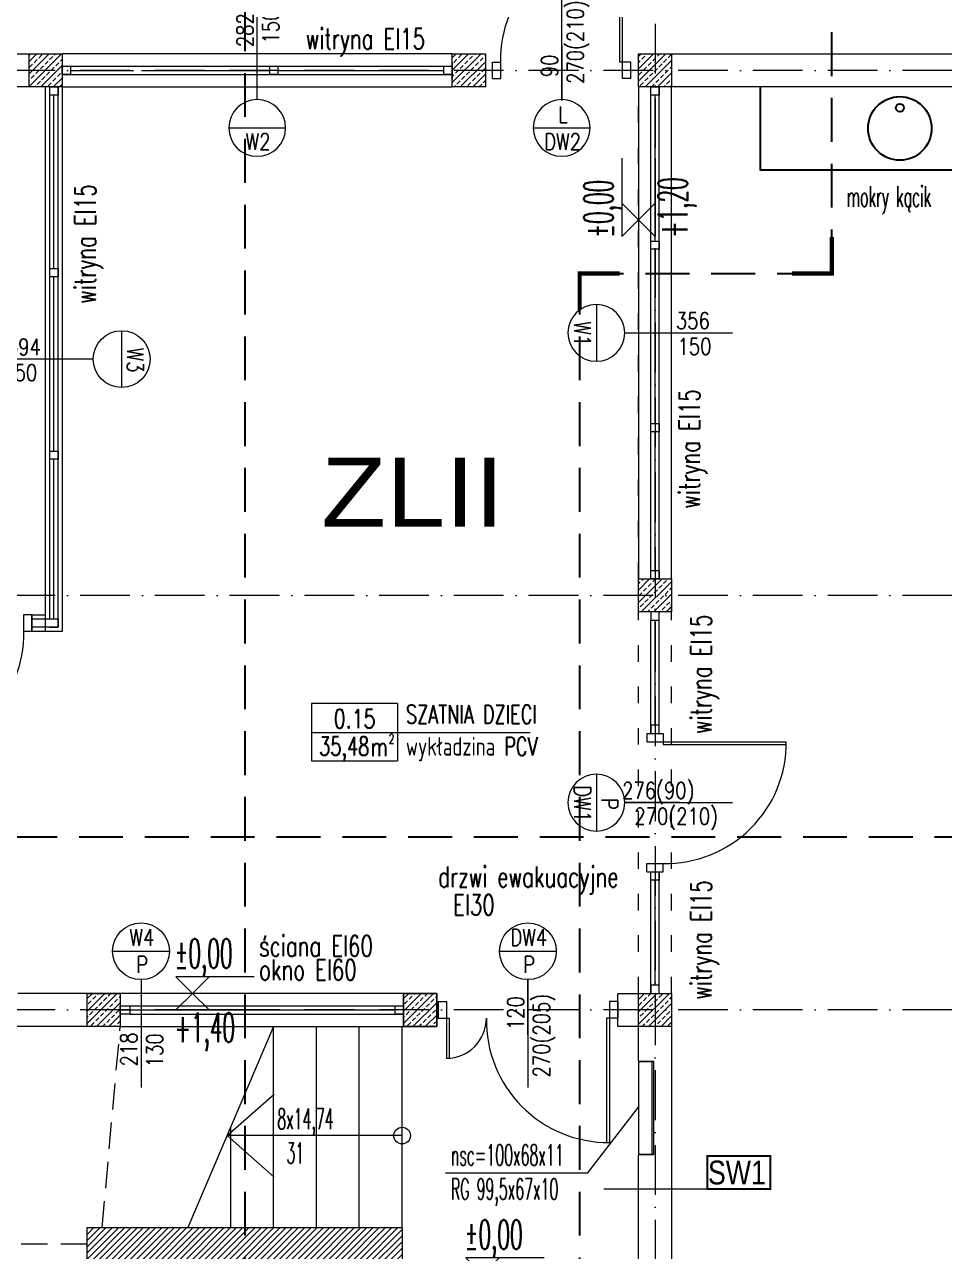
# Model space of a CAD drawing. Header units: millimetres. Extents: x -105266 to 178069, y 491 to 168574.
# Drawn here: x 10237 to 10902, y 36771 to 37659 of the extents above; entities that cross this region are included whole.
import ezdxf
from ezdxf.enums import TextEntityAlignment as Align

# ---------------------------------------------------------------- set-up
doc = ezdxf.new("R2010")
doc.units = ezdxf.units.MM
for name, pattern in [('ACAD_ISO03W100', [30, 12, -18]), ('ACAD_ISO10W100', [18, 12, -3, 0, -3]), ('HIDDEN', [9.525, 6.35, -3.175])]:
    doc.linetypes.add(name, pattern=pattern)
doc.layers.get('defpoints').update_dxf_attribs({"color": 4})
for name, color, linetype, lineweight in [('A01_OSIE', 9, 'ACAD_ISO10W100', 9), ('A02_KONSTRUKCJA', 3, 'Continuous', 15), ('A03_KONSTRUKCJA_POWYZEJ', 6, 'ACAD_ISO03W100', 0), ('A05_SCIANY', 1, 'Continuous', 20), ('A06_WIDOK', 6, 'Continuous', 15), ('A07_DRZWI_OKNA', 4, 'Continuous', 5), ('A08_OPIS DRZWI_OKIEN', 9, 'Continuous', 9), ('A09_MATERIAL', 251, 'Continuous', 0), ('A11_INSTALACJE', 140, 'Continuous', 0), ('A14_KOTY', 4, 'Continuous', 5), ('A15_OPIS', 4, 'Continuous', 0), ('A16_OPIS_POM', 2, 'Continuous', 9), ('A17_OPIS_WARSTW', 32, 'Continuous', 9)]:
    doc.layers.add(name, color=color, linetype=linetype, lineweight=lineweight)
doc.styles.add('ARIAL', font='arial.ttf', dxfattribs={"width": 0.8})
doc.styles.add('ROMANS', font='romans', dxfattribs={"width": 0.7})
doc.styles.add('TBTEXT', font='arial.ttf', dxfattribs={"width": 1.1})
doc.styles.add('WYM', font='ROMANS.SHX', dxfattribs={"width": 0.75})
doc.styles.add('X', font='ROMANS.shx', dxfattribs={"width": 0.5})
pattern_1 = [(45, (14204.7404, 48972.4024), (-4.490128, 4.490128), []), (45, (14209.2306, 48972.4024), (-4.490128, 4.490128), [3.175, -1.5875])]

# ---------------------------------------------------------------- blocks, each defined once
blk = doc.blocks.new('A$C235754F7')
at = {"layer": 'A02_KONSTRUKCJA'}
blk.add_lwpolyline([(12, -12), (-12, -12), (-12, 12), (12, 12), (12, -12)], dxfattribs=at)
blk = doc.blocks.new('A$C563E55B6')
at = {"layer": 'A02_KONSTRUKCJA'}
blk.add_lwpolyline([(363, 343.5), (363, 299.5), (387, 299.5), (387, 367.5), (159, 367.5), (159, 157.5), (387, 157.5), (387, 194.5), (363, 194.5), (363, 181.5), (183, 181.5), (183, 343.5), (363, 343.5), (363, 299.5)], dxfattribs=at)
at = {"layer": 'A06_WIDOK'}
blk.add_lwpolyline([(328.21, 315.33), (216.23, 315.33), (216.23, 338.71), (328.21, 338.71)], close=True, dxfattribs=at)
for points in [[(195.86, 193), (195.86, 308), (342.36, 308), (342.36, 298), (338.36, 298), (338.36, 305.5), (206.26, 305.5), (198.36, 292.66), (198.36, 203.5), (206.36, 195.5), (338.36, 195.5), (338.36, 198), (342.36, 198), (342.36, 193), (195.86, 193)], [(342.71, 299.5), (342.71, 246.5), (346.51, 246.5), (346.51, 299.5), (342.71, 299.5)], [(359.2, 246.5), (363, 246.5), (363, 299.5), (359.2, 299.5), (359.2, 246.5)], [(347.12, 249.5), (347.12, 194.5), (350.92, 194.5), (350.92, 249.5), (347.12, 249.5)], [(354.79, 194.5), (358.59, 194.5), (358.59, 249.5), (354.79, 249.5), (354.79, 194.5)]]:
    blk.add_lwpolyline(points, dxfattribs=at)
blk = doc.blocks.new('opis-pomieszczenie')
for p, q in [((0, 21.79), (0, -21.42)), ((-64.77, 0), (99.88, 0))]:
    blk.add_line(p, q)
blk.add_lwpolyline([(0, 21.79), (-64.77, 21.79), (-64.77, -21.42), (0, -21.42)])
at = {"style": 'ROMANS', "width": 0.7}
for s, height, p in [('m', 14.3, (-13.79, -17.95)), ('2', 7.15, (-4.55, -8.35))]:
    blk.add_text(s, height=height, dxfattribs=at).set_placement(p, align=Align.CENTER)
blk.add_attdef('NR', text='', height=14.3, dxfattribs=at).set_placement((-32.39, 2.83), align=Align.CENTER)
for tag, p in [('POMIESZCZENIE', (6.3, 3.88)), ('POS', (6.3, -17.57))]:
    blk.add_attdef(tag, p, '', height=14.3, dxfattribs=at)
blk.add_attdef('POW', text='', height=14.3, dxfattribs=at).set_placement((-27, -17.41), align=Align.RIGHT)
blk = doc.blocks.new('poziom miekki')
for p, q in [((15.76, 4.24), (-4.24, 4.24)), ((-4.24, 4.24), (0, 0)), ((0, 0), (4.24, 4.24))]:
    blk.add_line(p, q)
at = {"color": 0, "style": 'ROMANS', "width": 0.7}
blk.add_attdef('H?', (-4.24, 8.19), '', height=7.5, dxfattribs=at)
blk = doc.blocks.new('D90')
at = {"color": 0, "linetype": 'ByBlock'}
for p, q in [((-7889.01, -4835.3), (-7889.01, -4734.3)), ((-7887.01, -4823.3), (-7887.01, -4734.33)), ((-7845.01, -4811.35), (-7845.01, -4851.17)), ((-7895.01, -4835.3), (-7895.01, -4823.3)), ((-7895.01, -4823.3), (-7887.01, -4823.3)), ((-7801.01, -4835.3), (-7801.01, -4823.3)), ((-7795.01, -4823.3), (-7801.01, -4823.3)), ((-7795.01, -4835.3), (-7795.01, -4823.3)), ((-7795.01, -4835.3), (-7795.01, -4823.3)), ((-7895.01, -4835.3), (-7889.01, -4835.3)), ((-7795.01, -4835.3), (-7801.01, -4835.3))]:
    blk.add_line(p, q, dxfattribs=at)
blk.add_arc((-7888.32, -4821.62), 87.32, 358.89485, 90.45774, dxfattribs=at)
blk = doc.blocks.new('A$C76F24D35')
blk.add_blockref('D90', (7895.01, 4835.3))
blk = doc.blocks.new('120')
at = {"color": 0, "linetype": 'ByBlock'}
for p, q in [((6, 0), (6, 102)), ((8, 12), (8, 101.98)), ((122, 12), (122, 40.93)), ((124, 12), (124, 41)), ((65, 23.95), (65, -15.87)), ((0, 0), (0, 12)), ((0, 12), (8, 12)), ((130, 12), (122, 12)), ((124, 0), (124, 12)), ((130, 0), (130, 12)), ((0, 0), (6, 0)), ((130, 0), (124, 0))]:
    blk.add_line(p, q, dxfattribs=at)
for centre, radius, start, end in [((6.7, 13.68), 88.32, 358.9072, 90.45263), ((124, 12), 29, 90, 180)]:
    blk.add_arc(centre, radius, start, end, dxfattribs=at)
blk = doc.blocks.new('drzwi opis')
for p, q in [((-29.3, 124.9), (29.3, 124.9)), ((0, 95.6), (0, -15.6))]:
    blk.add_line(p, q)
blk.add_circle((0, 124.9), 29.3)
at = {"style": 'ROMANS', "width": 0.7}
for tag, p in [('WDNR', (1.1, 127.5)), ('WDPPOZ', (0, 102.7))]:
    blk.add_attdef(tag, text='', height=17, dxfattribs=at).set_placement(p, align=Align.CENTER)
for tag, p in [('WDS', (-4.1, -6)), ('WDH', (22.5, -6.4))]:
    blk.add_attdef(tag, text='', height=17, rotation=90, dxfattribs=at).set_placement(p, align=Align.CENTER)
blk = doc.blocks.new('A$C1BD919F1')
at = {"lineweight": 0}
blk.add_line((-77.88, 0), (0, 0), dxfattribs=at)
at = {"lineweight": 0, "const_width": 1.5}
blk.add_lwpolyline([(-125.38, 0), (-77.88, 0), (-77.88, 25), (-125.38, 25)], close=True, dxfattribs=at)
at = {"lineweight": 0, "style": 'TBTEXT', "width": 1.1}
blk.add_attdef('1', text='', height=18, dxfattribs=at).set_placement((-96.63, 12.5), align=Align.MIDDLE)

msp = doc.modelspace()

# ---------------------------------------------------------------- hatches: boundary and pattern name
at = {"layer": 'A09_MATERIAL'}
h = msp.add_hatch(dxfattribs=at)
h.set_pattern_fill('ANSI33', color=256)
h.set_pattern_definition([(45, (15063.7404, 49496.4024), (-4.490128, 4.490128), []), (45, (15068.2306, 49496.4024), (-4.490128, 4.490128), [3.175, -1.5875])])
h.paths.add_polyline_path([(10239.89, 37637.67), (10263.89, 37637.67), (10263.89, 37613.67), (10239.89, 37613.67)])
h = msp.add_hatch(dxfattribs=at)
h.set_pattern_fill('ANSI33', color=256)
h.set_pattern_definition([(45, (14052.965, 48972.4024), (-4.490128, 4.490128), []), (45, (14057.455, 48972.4024), (-4.490128, 4.490128), [3.175, -1.5875])])
h.paths.add_polyline_path([(10546.12, 37637.67), (10570.12, 37637.67), (10570.12, 37613.67), (10546.12, 37613.67)])
h = msp.add_hatch(dxfattribs=at)
h.set_pattern_fill('ANSI33', color=256)
h.set_pattern_definition(pattern_1)
h.paths.add_polyline_path([(10680.89, 37637.67), (10704.89, 37637.67), (10704.89, 37613.67), (10680.89, 37613.67)])
h = msp.add_hatch(dxfattribs=at)
h.set_pattern_fill('ANSI33', color=256)
h.set_pattern_definition(pattern_1)
h.paths.add_polyline_path([(10680.89, 37257.67), (10704.89, 37257.67), (10704.89, 37233.67), (10680.89, 37233.67)])
h = msp.add_hatch(dxfattribs=at)
h.set_pattern_fill('ANSI33', color=256)
h.set_pattern_definition([(45, (13975.7404, 48972.4024), (-4.490128, 4.490128), []), (45, (13980.2306, 48972.4024), (-4.490128, 4.490128), [3.175, -1.5875])])
h.paths.add_polyline_path([(10281.89, 36957.67), (10305.89, 36957.67), (10305.89, 36933.67), (10281.89, 36933.67)])
h = msp.add_hatch(dxfattribs=at)
h.set_pattern_fill('ANSI33', color=256)
h.set_pattern_definition(pattern_1)
h.paths.add_polyline_path([(10510.89, 36957.67), (10534.89, 36957.67), (10534.89, 36933.67), (10510.89, 36933.67)])
h = msp.add_hatch(dxfattribs=at)
h.set_pattern_fill('ANSI33', color=256)
h.set_pattern_definition(pattern_1)
h.paths.add_polyline_path([(10680.89, 36957.67), (10704.89, 36957.67), (10704.89, 36933.67), (10680.89, 36933.67)])
h = msp.add_hatch(dxfattribs=at)
h.set_pattern_fill('ANSI31', color=256)
h.set_pattern_definition([(45, (14204.7404, 48972.4024), (-2.245064, 2.245064), [])])
h.paths.add_polyline_path([(10305.89, 36602.17), (10305.89, 36764.17), (10485.89, 36764.17), (10485.89, 36751.17), (10509.89, 36751.17), (10509.89, 36788.17), (10281.89, 36788.17), (10281.89, 36578.17), (10509.89, 36578.17), (10509.89, 36646.17), (10485.89, 36646.17), (10485.89, 36602.17)])

# ---------------------------------------------------------------- linework, layer by layer
at = {"color": 1, "const_width": 3}
for points in [[(10820.86, 37505.02), (10820.86, 37478.69), (10792.04, 37478.69)], [(10638.39, 37452.36), (10638.39, 37478.69), (10667.21, 37478.69)]]:
    msp.add_lwpolyline(points, dxfattribs=at)
at = {"layer": 'A01_OSIE', "linetype": 'ACAD_ISO10W100', "ltscale": 3}
for points in [[(10692.89, 38362.67), (10692.89, 36181.78)], [(11503.04, 37625.67), (9190.4, 37625.67)], [(11503.04, 37245.67), (9190.4, 37245.67)], [(11503.04, 36945.67), (9190.4, 36945.67)]]:
    msp.add_lwpolyline(points, dxfattribs=at)
at = {"layer": 'A02_KONSTRUKCJA'}
for points in [[(9704.89, 37637.67), (10263.89, 37637.67), (10263.89, 37613.67), (9404.89, 37613.67), (9404.89, 37533.17), (9380.89, 37533.17), (9380.89, 37637.67), (9680.89, 37637.67), (9680.89, 37770.17), (9704.89, 37770.17), (9704.89, 37637.67)], [(10680.89, 37637.67), (11059.89, 37637.67), (11059.89, 37613.67), (10680.89, 37613.67), (10680.89, 37637.67)], [(10305.89, 36957.67), (10231.89, 36957.67)], [(10305.89, 36957.67), (10305.89, 36933.67)], [(10680.89, 36908.67), (10680.89, 36933.67), (10665.89, 36933.67), (10665.89, 36957.67), (10704.89, 36957.67), (10704.89, 36432.67)], [(10305.89, 36933.67), (10134.89, 36933.67)], [(10680.89, 36908.67), (10691.89, 36908.67), (10691.89, 36840.67), (10680.89, 36840.67)], [(10680.89, 36432.67), (10680.89, 36840.67)]]:
    msp.add_lwpolyline(points, dxfattribs=at)
for points in [[(10239.89, 37637.67), (10263.89, 37637.67), (10263.89, 37613.67), (10239.89, 37613.67)], [(10546.12, 37637.67), (10570.12, 37637.67), (10570.12, 37613.67), (10546.12, 37613.67)], [(10680.89, 37637.67), (10704.89, 37637.67), (10704.89, 37613.67), (10680.89, 37613.67)], [(10680.89, 37257.67), (10704.89, 37257.67), (10704.89, 37233.67), (10680.89, 37233.67)], [(10281.89, 36957.67), (10305.89, 36957.67), (10305.89, 36933.67), (10281.89, 36933.67)], [(10534.89, 36957.67), (10510.89, 36957.67), (10510.89, 36933.67), (10534.89, 36933.67)], [(10510.89, 36957.67), (10534.89, 36957.67), (10534.89, 36933.67), (10510.89, 36933.67)], [(10680.89, 36957.67), (10704.89, 36957.67), (10704.89, 36933.67), (10680.89, 36933.67)]]:
    msp.add_lwpolyline(points, close=True, dxfattribs=at)
at = {"layer": 'A03_KONSTRUKCJA_POWYZEJ'}
for points in [[(10680.89, 36957.67), (10680.89, 37613.67)], [(10704.89, 36957.67), (10704.89, 37613.67)]]:
    msp.add_lwpolyline(points, dxfattribs=at)
at = {"layer": 'A06_WIDOK'}
for points in [[(10263.89, 37613.67), (10546.12, 37613.67), (10546.12, 37637.67), (10263.89, 37637.67)], [(10263.89, 37613.67), (10263.89, 37219.67), (10251.89, 37219.67), (10251.89, 37613.67)], [(10680.89, 37613.67), (10680.89, 37257.67)], [(10704.89, 37257.67), (10704.89, 37613.67)], [(10251.89, 37219.67), (10241.89, 37219.67), (10241.89, 37231.67), (10251.89, 37231.67)], [(10510.89, 36957.67), (10305.89, 36957.67)], [(10305.89, 36933.67), (10510.89, 36933.67)], [(10416.89, 36933.67), (10354.89, 36788.17)], [(10416.89, 36788.17), (10416.89, 36933.67)], [(10447.89, 36788.17), (10447.89, 36933.67)], [(10478.89, 36788.17), (10478.89, 36933.67)], [(10509.89, 36788.17), (10509.89, 36933.67)], [(10385.89, 36788.17), (10385.89, 36860.92)]]:
    msp.add_lwpolyline(points, dxfattribs=at)
msp.add_lwpolyline([(10546.12, 37631.67), (10546.12, 37631.67), (10546.12, 37619.31), (10546.12, 37619.31)], close=True, dxfattribs=at)
at = {"layer": 'A06_WIDOK', "linetype": 'HIDDEN', "ltscale": 3}
for points in [[(10292.89, 36788.17), (10305.89, 36933.67)], [(10281.89, 36776.17), (10134.89, 36776.17)]]:
    msp.add_lwpolyline(points, dxfattribs=at)
at = {"layer": 'A07_DRZWI_OKNA'}
for points in [[(10263.83, 37628.67), (10263.83, 37622.67), (10546.12, 37622.67)], [(10263.83, 37628.67), (10546.12, 37628.67)], [(10263.83, 37628.67), (10309.89, 37628.67)], [(10269.83, 37625.67), (10315.39, 37625.67)], [(10321.39, 37625.67), (10414.05, 37625.67)], [(10420.05, 37625.67), (10540.12, 37625.67)], [(10263.83, 37622.67), (10309.89, 37622.67)], [(10254.89, 37222.67), (10260.89, 37222.67), (10260.89, 37613.67)], [(10254.89, 37228.67), (10254.89, 37613.67)], [(10257.89, 37482.17), (10257.89, 37607.67)], [(10689.89, 37257.67), (10695.89, 37257.67), (10695.89, 37613.67)], [(10689.89, 37257.67), (10689.89, 37613.67)], [(10692.89, 37502.17), (10692.89, 37607.67)], [(10692.89, 37370.17), (10692.89, 37496.17)], [(10257.89, 37350.17), (10257.89, 37476.17)], [(10689.89, 37257.67), (10689.89, 37358.67)], [(10692.89, 37263.67), (10692.89, 37364.17)], [(10695.89, 37257.67), (10695.89, 37358.67)], [(10257.89, 37228.67), (10257.89, 37344.17)], [(10695.89, 37145.67), (10695.89, 37233.67)], [(10689.89, 37145.67), (10689.89, 37227.67)], [(10692.89, 37151.67), (10692.89, 37227.67)], [(10689.89, 36957.67), (10695.89, 36957.67), (10695.89, 37045.67)], [(10689.89, 36957.67), (10689.89, 37045.67)], [(10692.89, 36963.67), (10692.89, 37039.67)], [(10305.89, 36945.67), (10504.89, 36945.67)], [(10312.89, 36948.67), (10312.89, 36942.67), (10510.89, 36942.67)], [(10312.89, 36948.67), (10510.89, 36948.67)]]:
    msp.add_lwpolyline(points, dxfattribs=at)
for points in [[(10269.83, 37628.67), (10269.83, 37622.67), (10263.83, 37622.67), (10263.83, 37628.67)], [(10420.05, 37628.67), (10420.05, 37622.67), (10414.05, 37622.67), (10414.05, 37628.67)], [(10546.12, 37628.67), (10546.12, 37622.67), (10540.12, 37622.67), (10540.12, 37628.67)], [(10254.89, 37613.67), (10260.89, 37613.67), (10260.89, 37607.67), (10254.89, 37607.67)], [(10689.89, 37613.67), (10695.89, 37613.67), (10695.89, 37607.67), (10689.89, 37607.67)], [(10689.89, 37502.17), (10695.89, 37502.17), (10695.89, 37496.17), (10689.89, 37496.17)], [(10254.89, 37482.17), (10260.89, 37482.17), (10260.89, 37476.17), (10254.89, 37476.17)], [(10689.89, 37370.17), (10695.89, 37370.17), (10695.89, 37364.17), (10689.89, 37364.17)], [(10254.89, 37350.17), (10260.89, 37350.17), (10260.89, 37344.17), (10254.89, 37344.17)], [(10689.89, 37263.67), (10695.89, 37263.67), (10695.89, 37257.67), (10689.89, 37257.67)], [(10689.89, 37227.67), (10695.89, 37227.67), (10695.89, 37233.67), (10689.89, 37233.67)], [(10241.89, 37228.67), (10260.89, 37228.67), (10260.89, 37222.67), (10241.89, 37222.67)], [(10689.89, 37145.67), (10695.89, 37145.67), (10695.89, 37151.67), (10689.89, 37151.67)], [(10689.89, 37045.67), (10695.89, 37045.67), (10695.89, 37039.67), (10689.89, 37039.67)], [(10689.89, 36957.67), (10695.89, 36957.67), (10695.89, 36963.67), (10689.89, 36963.67)], [(10312.89, 36948.67), (10312.89, 36942.67), (10305.89, 36942.67), (10305.89, 36948.67)], [(10510.89, 36948.67), (10510.89, 36942.67), (10504.89, 36942.67), (10504.89, 36948.67)]]:
    msp.add_lwpolyline(points, close=True, dxfattribs=at)
at = {"layer": 'A11_INSTALACJE'}
msp.add_lwpolyline([(10680.89, 36908.17), (10680.89, 36841.17), (10690.89, 36841.17), (10690.89, 36908.17)], close=True, dxfattribs=at)
at = {"layer": 'A15_OPIS'}
for points in [[(10509.89, 36854.67), (10383.23, 36854.67), (10417.32, 36884.67)], [(10541.31, 36827.7), (10644.23, 36827.7), (10680.89, 36875.17)], [(10509.89, 36854.67), (10383.23, 36854.67), (10417.32, 36824.67)]]:
    msp.add_lwpolyline(points, dxfattribs=at)
msp.add_circle((10509.89, 36854.67), 6.02, dxfattribs=at)
at = {"layer": 'defpoints', "linetype": 'HIDDEN', "ltscale": 5}
for points in [[(10396.39, 36163.18), (10396.39, 38380.87)], [(10638.39, 37478.69), (10820.86, 37478.69), (10820.86, 38380.87)], [(10638.39, 36163.18), (10638.39, 37478.69)], [(9180.75, 37070.85), (11536.04, 37070.85)]]:
    msp.add_lwpolyline(points, dxfattribs=at)
at = {"layer": 'defpoints'}
msp.add_lwpolyline([(10768.89, 37613.67), (10768.89, 37553.67), (10968.89, 37553.67), (10968.89, 37613.67)], dxfattribs=at)
for centre, radius in [((10870.08, 37583.67), 23), ((10870.08, 37598.58), 2.89)]:
    msp.add_circle(centre, radius, dxfattribs=at)

# ---------------------------------------------------------------- block references
at = {"layer": 'A02_KONSTRUKCJA'}
msp.add_blockref('A$C235754F7', (10692.89, 37245.67), dxfattribs=at)
at = {"layer": 'A02_KONSTRUKCJA', "xscale": -1, "rotation": 180}
msp.add_blockref('A$C563E55B6', (10122.89, 36945.67), dxfattribs=at)
at = {"layer": 'A07_DRZWI_OKNA', "xscale": -1}
msp.add_blockref('A$C76F24D35', (10675.39, 37619.67), dxfattribs=at)
at = {"layer": 'A07_DRZWI_OKNA', "xscale": -1, "rotation": 180}
msp.add_blockref('A$C76F24D35', (10141.89, 37231.67), dxfattribs=at)
at = {"layer": 'A07_DRZWI_OKNA'}
for name, p, rotation in [('A$C76F24D35', (10686.89, 37145.67), 270), ('120', (10665.89, 36951.67), 180)]:
    msp.add_blockref(name, p, dxfattribs=dict(at, rotation=rotation))
at = {"layer": 'A08_OPIS DRZWI_OKIEN'}
ref = msp.add_blockref('drzwi opis', (10405.01, 37671.71), dxfattribs=dict(at, xscale=-0.702000000001135, yscale=0.702000000001135, zscale=0.702000000001135, rotation=180))
ref.add_attrib('WDNR', 'W2', dxfattribs={"layer": '0', "height": 11.934, "style": 'WYM', "width": 0.8}).set_placement((10405.66, 37568.09), align=Align.CENTER)
ref.add_attrib('WDS', '282', dxfattribs={"layer": '0', "height": 11.934, "rotation": 90, "style": 'WYM', "width": 0.8}).set_placement((10402.15, 37654.76), align=Align.CENTER)
ref.add_attrib('WDH', '150', dxfattribs={"layer": '0', "height": 11.934, "rotation": 90, "style": 'WYM', "width": 0.8}).set_placement((10420.8, 37657.35), align=Align.CENTER)
ref = msp.add_blockref('drzwi opis', (10625.39, 37671.71), dxfattribs=dict(at, xscale=-0.702000000001135, yscale=0.702000000001135, zscale=0.702000000001135, rotation=180))
ref.add_attrib('WDNR', 'DW2', dxfattribs={"layer": '0', "height": 11.934, "style": 'WYM', "width": 0.8}).set_placement((10626.05, 37568.09), align=Align.CENTER)
ref.add_attrib('WDPPOZ', 'L', dxfattribs={"layer": '0', "height": 11.93, "style": 'WYM', "width": 0.8}).set_placement((10626.31, 37587.68), align=Align.CENTER)
ref.add_attrib('WDS', '90', dxfattribs={"layer": '0', "height": 11.934, "rotation": 90, "style": 'WYM', "width": 0.8}).set_placement((10622.53, 37628.89), align=Align.CENTER)
ref.add_attrib('WDH', '270(210)', dxfattribs={"layer": '0', "height": 11.934, "rotation": 90, "style": 'WYM', "width": 0.8}).set_placement((10641.18, 37646.16), align=Align.CENTER)
ref = msp.add_blockref('drzwi opis', (10738.11, 37435.67), dxfattribs=dict(at, xscale=-0.702000000001135, yscale=0.702000000001135, zscale=0.702000000001135, rotation=90))
ref.add_attrib('WDNR', 'W1', dxfattribs={"layer": '0', "height": 11.934, "rotation": 270, "style": 'WYM', "width": 0.8}).set_placement((10634.49, 37435.02), align=Align.CENTER)
ref.add_attrib('WDS', '356', dxfattribs={"layer": '0', "height": 11.934, "style": 'WYM', "width": 0.8}).set_placement((10720.29, 37438.53), align=Align.CENTER)
ref.add_attrib('WDH', '150', dxfattribs={"layer": '0', "height": 11.934, "style": 'WYM', "width": 0.8}).set_placement((10721.44, 37419.89), align=Align.CENTER)
ref = msp.add_blockref('drzwi opis', (10219.2, 37416.67), dxfattribs=dict(at, xscale=0.702000000001135, yscale=0.702000000001135, zscale=0.702000000001135, rotation=270))
ref.add_attrib('WDNR', 'W3', dxfattribs={"layer": '0', "height": 11.934, "rotation": 270, "style": 'WYM', "width": 0.8}).set_placement((10310.88, 37416.02), align=Align.CENTER)
ref.add_attrib('WDS', '394', dxfattribs={"layer": '0', "height": 11.934, "style": 'WYM', "width": 0.8}).set_placement((10236.15, 37419.53), align=Align.CENTER)
ref.add_attrib('WDH', '150', dxfattribs={"layer": '0', "height": 11.934, "style": 'WYM', "width": 0.8}).set_placement((10233.56, 37400.89), align=Align.CENTER)
ref = msp.add_blockref('drzwi opis', (10738.11, 37095.67), dxfattribs=dict(at, xscale=-0.702000000001135, yscale=0.702000000001135, zscale=0.702000000001135, rotation=90))
ref.add_attrib('WDNR', 'DW1', dxfattribs={"layer": '0', "height": 11.934, "rotation": 270, "style": 'WYM', "width": 0.8}).set_placement((10634.49, 37095.02), align=Align.CENTER)
ref.add_attrib('WDPPOZ', 'P', dxfattribs={"layer": '0', "height": 11.93, "rotation": 270, "style": 'WYM', "width": 0.8}).set_placement((10654.08, 37094.76), align=Align.CENTER)
ref.add_attrib('WDS', '276(90)', dxfattribs={"layer": '0', "height": 11.934, "style": 'WYM', "width": 0.8}).set_placement((10695.29, 37098.53), align=Align.CENTER)
ref.add_attrib('WDH', '270(210)', dxfattribs={"layer": '0', "height": 11.934, "style": 'WYM', "width": 0.8}).set_placement((10708.23, 37079.89), align=Align.CENTER)
ref = msp.add_blockref('drzwi opis', (10320.95, 36900.46), dxfattribs=dict(at, xscale=0.702000000001135, yscale=0.702000000001135, zscale=0.702000000001135))
ref.add_attrib('WDNR', 'W4', dxfattribs={"layer": '0', "height": 11.934, "style": 'WYM', "width": 0.8}).set_placement((10321.61, 36992.15), align=Align.CENTER)
ref.add_attrib('WDPPOZ', 'P', dxfattribs={"layer": '0', "height": 11.93, "style": 'WYM', "width": 0.8}).set_placement((10321.87, 36972.56), align=Align.CENTER)
ref.add_attrib('WDS', '218', dxfattribs={"layer": '0', "height": 11.934, "rotation": 90, "style": 'WYM', "width": 0.8}).set_placement((10318.09, 36917.08), align=Align.CENTER)
ref.add_attrib('WDH', '130', dxfattribs={"layer": '0', "height": 11.934, "rotation": 90, "style": 'WYM', "width": 0.8}).set_placement((10336.74, 36916.46), align=Align.CENTER)
ref = msp.add_blockref('drzwi opis', (10600.89, 36900.46), dxfattribs=dict(at, xscale=0.702000000001135, yscale=0.702000000001135, zscale=0.702000000001135))
ref.add_attrib('WDNR', 'DW4', dxfattribs={"layer": '0', "height": 11.934, "style": 'WYM', "width": 0.8}).set_placement((10601.55, 36992.15), align=Align.CENTER)
ref.add_attrib('WDPPOZ', 'P', dxfattribs={"layer": '0', "height": 11.93, "style": 'WYM', "width": 0.8}).set_placement((10601.81, 36972.56), align=Align.CENTER)
ref.add_attrib('WDS', '120', dxfattribs={"layer": '0', "height": 11.934, "rotation": 90, "style": 'WYM', "width": 0.8}).set_placement((10598.03, 36943.28), align=Align.CENTER)
ref.add_attrib('WDH', '270(205)', dxfattribs={"layer": '0', "height": 11.934, "rotation": 90, "style": 'WYM', "width": 0.8}).set_placement((10616.68, 36927.08), align=Align.CENTER)
at = {"layer": 'A14_KOTY'}
ref = msp.add_blockref('poziom miekki', (10680.89, 37517.46), dxfattribs=dict(at, xscale=2.834999999940919, yscale=2.834999999940919, zscale=2.834999999940919, rotation=90))
ref.add_attrib('H?', '%%P0,00', (10662.69, 37504.52), dxfattribs={"layer": '0', "color": 0, "height": 21.263, "rotation": 90, "style": 'X', "width": 0.5})
ref = msp.add_blockref('poziom miekki', (10680.89, 37517.46), dxfattribs=dict(at, xscale=-2.834999999940919, yscale=2.834999999940919, zscale=2.834999999940919, rotation=270))
ref.add_attrib('H?', '+1,20', (10716.32, 37504.52), dxfattribs={"layer": '0', "color": 0, "height": 21.263, "rotation": 90, "style": 'X', "width": 0.5})
ref = msp.add_blockref('poziom miekki', (10358.17, 36957.67), dxfattribs=dict(at, xscale=2.834999999940919, yscale=2.834999999940919, zscale=2.834999999940919))
ref.add_attrib('H?', '%%P0,00', (10345.23, 36975.88), dxfattribs={"layer": '0', "color": 0, "height": 21.263, "style": 'X', "width": 0.5})
ref = msp.add_blockref('poziom miekki', (10358.17, 36957.67), dxfattribs=dict(at, xscale=-2.834999999940919, yscale=2.834999999940919, zscale=2.834999999940919, rotation=180))
ref.add_attrib('H?', '+1,40', (10345.23, 36922.25), dxfattribs={"layer": '0', "color": 0, "height": 21.263, "style": 'X', "width": 0.5})
ref = msp.add_blockref('poziom miekki', (10568.06, 36754.19), dxfattribs=dict(at, xscale=2.834999999940919, yscale=2.834999999940919, zscale=2.834999999940919))
ref.add_attrib('H?', '%%P0,00', (10555.12, 36772.4), dxfattribs={"layer": '0', "color": 0, "height": 21.263, "style": 'X', "width": 0.5})
at = {"layer": 'A16_OPIS_POM'}
ref = msp.add_blockref('opis-pomieszczenie', (10506.57, 37146.56), dxfattribs=dict(at, xscale=0.9600000000064028, yscale=0.9600000000064028, zscale=0.9600000000064028))
ref.add_attrib('NR', '0.15', dxfattribs={"layer": '0', "height": 13.44, "style": 'ROMANS', "width": 0.75}).set_placement((10475.48, 37149.7), align=Align.CENTER)
ref.add_attrib('POMIESZCZENIE', 'SZATNIA DZIECI', (10512.62, 37152.86), dxfattribs={"layer": '0', "height": 13.44, "style": 'ROMANS', "width": 0.7})
ref.add_attrib('POS', 'wykładzina PCV', (10512.62, 37129.69), dxfattribs={"layer": '0', "height": 13.44, "style": 'ROMANS', "width": 0.7})
ref.add_attrib('POW', '35,48', dxfattribs={"layer": '0', "height": 13.44, "style": 'ROMANS', "width": 0.7}).set_placement((10486.13, 37129.84), align=Align.RIGHT)
at = {"layer": 'A17_OPIS_WARSTW'}
ref = msp.add_blockref('A$C1BD919F1', (10655.96, 36816), dxfattribs=dict(at, xscale=-0.9599999999991269, yscale=0.9599999999991269, zscale=0.9599999999991269))
ref.add_attrib('1', 'SW1', dxfattribs={"layer": '0', "height": 17.28, "style": 'ARIAL', "width": 0.8}).set_placement((10752.16, 36828), align=Align.MIDDLE)

# ---------------------------------------------------------------- texts
at = {"layer": 'A05_SCIANY', "style": 'X', "width": 0.7}
for s, p in [('witryna EI15', (10440.06, 37641.05)), ('drzwi ewakuacyjne', (10535.96, 37034.52)), ('EI30', (10546.75, 37014.21)), ('ściana EI60', (10406.36, 36984.46)), ('okno EI60', (10406.36, 36967.23))]:
    msp.add_text(s, height=15, dxfattribs=at).set_placement(p)
for p in [(10288.11, 37456.8), (10725.37, 37308.53), (10733.72, 37145.39), (10733.72, 36953.12)]:
    msp.add_text('witryna EI15', height=15, rotation=90, dxfattribs=at).set_placement(p)
at = {"layer": 'A09_MATERIAL', "style": 'TBTEXT', "width": 1.1}
msp.add_text('ZLII', height=50, dxfattribs=at).set_placement((10451.38, 37295.38))
at = {"layer": 'A15_OPIS', "style": 'X', "width": 0.5}
for s, p in [('8x14,74', (10419.53, 36859.31)), ('31', (10426.19, 36834.53)), ('nsc=100x68x11', (10545.18, 36833.17)), ('RG 99,5x67x10', (10545.18, 36808.55))]:
    msp.add_text(s, height=15, dxfattribs=at).set_placement(p)
at = {"layer": 'defpoints', "style": 'X', "width": 0.5}
msp.add_text('mokry kącik', height=15, dxfattribs=at).set_placement((10831.71, 37526.86))

doc.saveas('drawing.dxf')
